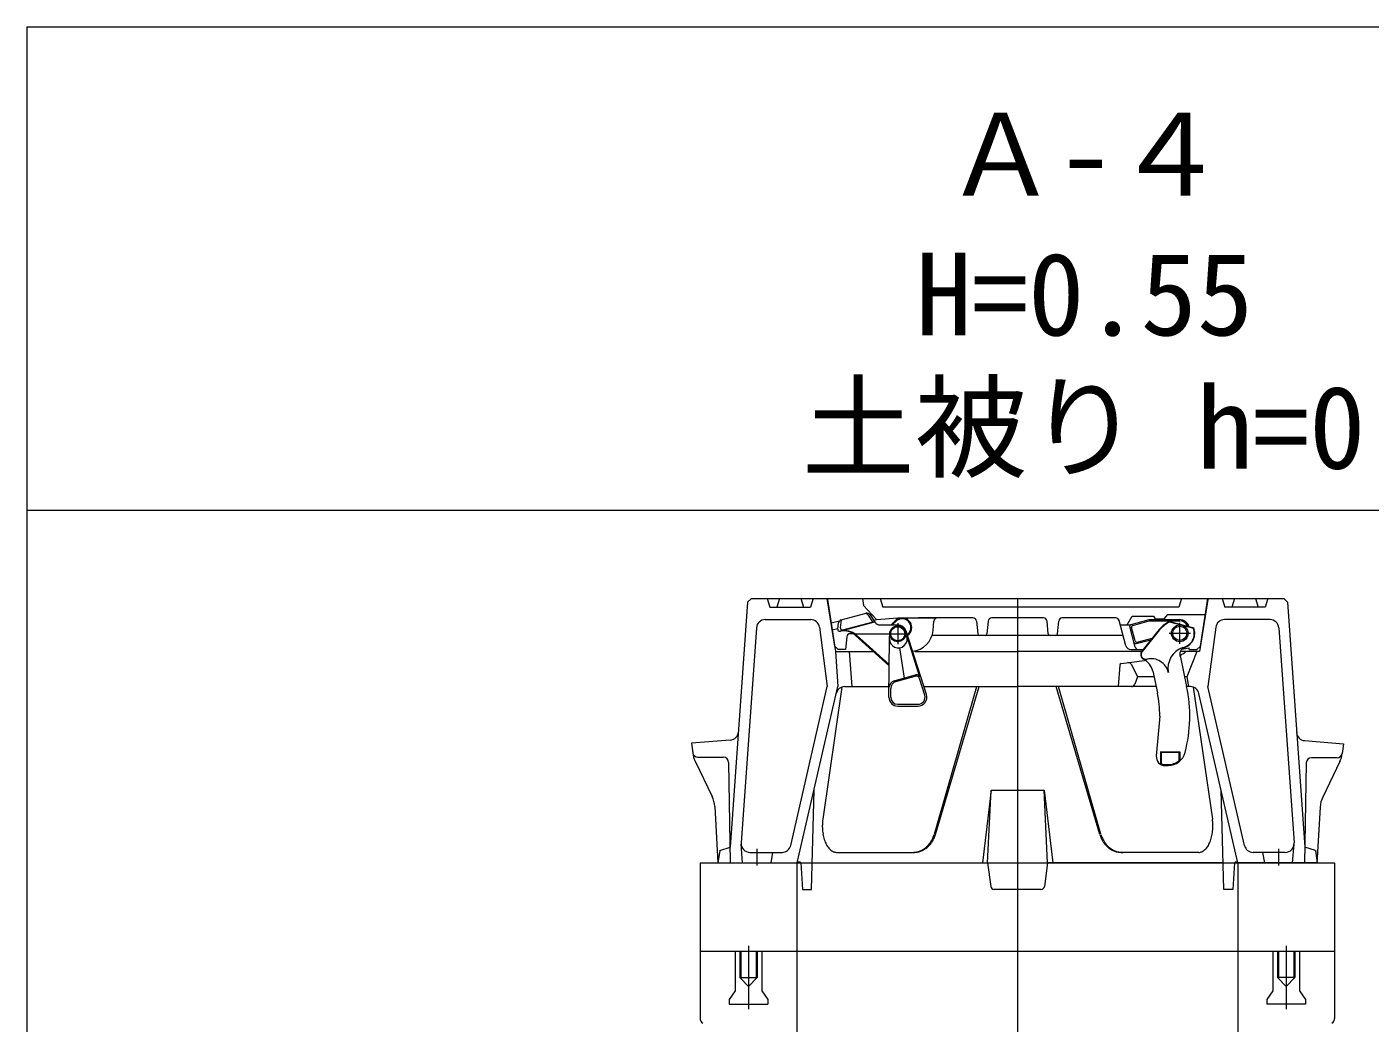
# Model space of a CAD drawing. Units: millimetres, scale not verified. Extents: x -6861 to 6861, y -3554 to 3095.
# Drawn here: x 1261 to 2023, y 2530 to 3095 of the extents above; entities that cross this region are included whole.
import ezdxf
from ezdxf.enums import TextEntityAlignment as Align

# ---------------------------------------------------------------- set-up
doc = ezdxf.new("R2010")
doc.units = ezdxf.units.MM
doc.header["$LTSCALE"] = 20
for name, color, linetype, lineweight in [('0-4_TEMP', 3, 'Continuous', 18), ('0-5_細線', 7, 'Continuous', 18), ('0-A_枠線', 6, 'Continuous', 18)]:
    doc.layers.add(name, color=color, linetype=linetype, lineweight=lineweight)
doc.layers.add('0-8_注釈', color=1, linetype='Continuous')
doc.styles.add('ＭＳ ゴシック', font='')
doc.styles.get('ＭＳ ゴシック').set_extended_font_data('MS Gothic')

msp = doc.modelspace()

# ---------------------------------------------------------------- linework, layer by layer
at = {"layer": '0-4_TEMP'}
for p, q in [((1260.93, 2820.78), (6860.93, 2820.78)), ((1822.95, 2770.78), (1822.95, 2605.78)), ((1674.95, 2628.7), (1674.95, 2619.25)), ((1970.95, 2628.7), (1970.95, 2619.25)), ((1699.95, 2620.78), (1706.35, 2620.78)), ((1805.95, 2620.78), (1839.95, 2620.78)), ((1822.8, 2620.78), (1822.8, 2457.78)), ((1939.55, 2620.78), (1945.95, 2620.78)), ((1670.3, 2573.78), (1670.3, 2537.78)), ((1975.3, 2573.78), (1975.3, 2537.78)), ((1822.8, 2548.51), (1822.8, 1575.37))]:
    msp.add_line(p, q, dxfattribs=at)
at = {"layer": '0-5_細線'}
for p, q in [((1669.81, 2768.78), (1659.95, 2629.78)), ((1669.81, 2768.78), (1671.95, 2770.78)), ((1671.95, 2770.78), (1973.95, 2770.78)), ((1680.95, 2770.78), (1682.45, 2765.78)), ((1687.95, 2770.78), (1686.45, 2765.78)), ((1699.95, 2770.78), (1701.45, 2765.78)), ((1706.95, 2770.78), (1705.45, 2765.78)), ((1714.45, 2770.78), (1715.05, 2770.18)), ((1719.23, 2743.78), (1714.95, 2770.78)), ((1715.05, 2770.18), (1719.7, 2740.78)), ((1734.95, 2770.78), (1735.45, 2766.78)), ((1735.45, 2766.78), (1742.95, 2758.78)), ((1744.95, 2770.78), (1746.45, 2765.78)), ((1915.95, 2770.78), (1914.45, 2765.78)), ((1930.86, 2770.18), (1926.2, 2740.78)), ((1926.68, 2743.78), (1930.95, 2770.78)), ((1931.45, 2770.78), (1930.86, 2770.18)), ((1938.95, 2770.78), (1940.45, 2765.78)), ((1945.95, 2770.78), (1944.45, 2765.78)), ((1957.95, 2770.78), (1959.45, 2765.78)), ((1964.95, 2770.78), (1963.45, 2765.78)), ((1976.09, 2768.78), (1973.95, 2770.78)), ((1976.09, 2768.78), (1985.95, 2629.78)), ((1679.77, 2758.78), (1705.57, 2758.78)), ((1682.45, 2765.78), (1705.45, 2765.78)), ((1722.5, 2754.07), (1723.12, 2758.67)), ((1722.84, 2758.59), (1737.06, 2762.4)), ((1738.23, 2761.3), (1740.72, 2757.52)), ((1738.92, 2761.95), (1739.79, 2762.15)), ((1739.25, 2761.57), (1742.18, 2757.12)), ((1741.34, 2758.4), (1742.95, 2758.78)), ((1742.95, 2758.78), (1754.95, 2759.78)), ((1914.45, 2765.78), (1746.45, 2765.78)), ((1754.95, 2759.78), (1775.8, 2759.78)), ((1797.64, 2759.78), (1766.62, 2759.78)), ((1837.64, 2759.78), (1808.26, 2759.78)), ((1878.59, 2759.78), (1848.26, 2759.78)), ((1887.34, 2756.04), (1897.57, 2758.78)), ((1897.57, 2758.78), (1914.95, 2758.78)), ((1899.95, 2760.78), (1900.95, 2759.28)), ((1900.95, 2759.28), (1905.95, 2759.28)), ((1907.95, 2761.78), (1905.95, 2759.28)), ((1907.95, 2761.78), (1929.53, 2761.78)), ((1966.13, 2758.78), (1940.34, 2758.78)), ((1963.45, 2765.78), (1940.45, 2765.78)), ((1674.79, 2754.13), (1666.13, 2632.13)), ((1710.52, 2754.43), (1714.95, 2720.78)), ((1717.15, 2756.92), (1721.88, 2758.02)), ((1717.77, 2752.96), (1720.94, 2753.69)), ((1720.88, 2753.29), (1721.37, 2756.93)), ((1722.01, 2752.16), (1741.94, 2757.5)), ((1722.06, 2752.17), (1722.49, 2752.25)), ((1723.75, 2752.97), (1741.74, 2757.79)), ((1744.69, 2755.78), (1754.95, 2755.78)), ((1750.2, 2747.73), (1750.46, 2751.12)), ((1753.56, 2758.17), (1751.17, 2755.78)), ((1751.88, 2755.78), (1753.92, 2757.81)), ((1754.95, 2756.78), (1754.95, 2744.78)), ((1771.21, 2716.3), (1759.71, 2752.3)), ((1774.99, 2752.64), (1775.45, 2757.95)), ((1799.63, 2757.98), (1800.36, 2750.68)), ((1806.27, 2757.98), (1805.54, 2750.68)), ((1840.36, 2750.68), (1839.63, 2757.98)), ((1845.54, 2750.68), (1846.27, 2757.98)), ((1884.36, 2744), (1880.53, 2758.29)), ((1881.2, 2755.78), (1886.89, 2755.78)), ((1889.73, 2743.26), (1886.64, 2754.81)), ((1889.56, 2746.78), (1887.55, 2754.28)), ((1888.26, 2755.5), (1897.67, 2758.03)), ((1902.54, 2752.29), (1893.45, 2740.9)), ((1902.74, 2752.13), (1893.64, 2740.74)), ((1897.67, 2758.03), (1914.95, 2758.03)), ((1908.95, 2751.03), (1920.95, 2751.03)), ((1909.15, 2757.76), (1909.18, 2757.49)), ((1909.15, 2757.76), (1922.89, 2754.08)), ((1909.18, 2757.49), (1922.7, 2753.87)), ((1914.95, 2745.03), (1914.95, 2757.03)), ((1922.7, 2753.87), (1922.89, 2754.08)), ((1935.38, 2754.43), (1930.95, 2720.78)), ((1971.12, 2754.13), (1979.77, 2632.13)), ((1719.23, 2743.78), (1721.23, 2741.78)), ((1719.23, 2743.78), (1721.23, 2741.78)), ((1719.23, 2743.78), (1721.23, 2741.78)), ((1719.23, 2743.78), (1721.23, 2741.78)), ((1725.99, 2748.99), (1725.23, 2741.78)), ((1729.6, 2750.78), (1727.92, 2750.78)), ((1749.95, 2732.78), (1730.99, 2749.85)), ((1731.47, 2750.78), (1749.63, 2750.78)), ((1750.09, 2733.32), (1731.56, 2750)), ((1748.95, 2750.78), (1760.95, 2750.78)), ((1749.95, 2714.81), (1750.2, 2747.73)), ((1767.57, 2726.18), (1760.04, 2749.74)), ((1760.4, 2750.15), (1760.99, 2750.74)), ((1760.57, 2749.62), (1761.34, 2750.39)), ((1882.81, 2749.78), (1774.41, 2749.78)), ((1890.25, 2745.18), (1898.53, 2747.4)), ((1890.79, 2746.07), (1899.31, 2748.36)), ((1924.68, 2741.78), (1926.68, 2743.78)), ((1719.7, 2740.78), (1720.95, 2720.78)), ((1719.7, 2740.78), (1740.82, 2740.78)), ((1725.23, 2741.78), (1721.23, 2741.78)), ((1727.45, 2740.78), (1728.95, 2720.78)), ((1758.76, 2725.59), (1756.15, 2742.85)), ((1764.64, 2740.78), (1822.95, 2740.78)), ((1893.12, 2740.78), (1822.95, 2740.78)), ((1881.75, 2733.88), (1894.94, 2735.65)), ((1887.25, 2741.78), (1893.98, 2741.78)), ((1915.3, 2737.56), (1918.85, 2720.87)), ((1926.2, 2740.78), (1915.6, 2740.78)), ((1916.06, 2741.99), (1920.25, 2742.78)), ((1924.7, 2740.78), (1918.95, 2726.28)), ((1920.36, 2741.78), (1920.25, 2742.78)), ((1920.36, 2741.78), (1924.68, 2741.78)), ((1880.89, 2732.97), (1879.95, 2720.78)), ((1887.58, 2733.27), (1890.95, 2726.28)), ((1899.62, 2729.55), (1902.22, 2717.33)), ((1694.22, 2630.66), (1714.95, 2720.78)), ((1697.95, 2620.78), (1720.95, 2720.78)), ((1723.28, 2720.5), (1712.45, 2645.69)), ((1724.93, 2720.78), (1749.79, 2720.78)), ((1752.91, 2724.07), (1765.12, 2727.5)), ((1753.87, 2723.63), (1764.82, 2726.7)), ((1770.26, 2715.99), (1767.26, 2725.38)), ((1770.02, 2720.78), (1822.95, 2720.78)), ((1775.72, 2637.09), (1799.82, 2720.78)), ((1776.37, 2636.98), (1801.1, 2720.78)), ((1901.12, 2720.78), (1822.95, 2720.78)), ((1869.53, 2636.98), (1844.8, 2720.78)), ((1870.18, 2637.09), (1846.09, 2720.78)), ((1872.33, 2720.78), (1867.91, 2720.78)), ((1890.95, 2726.28), (1889.43, 2722.09)), ((1900.29, 2726.28), (1890.95, 2726.28)), ((1918.95, 2726.28), (1917.94, 2726.28)), ((1918.95, 2726.28), (1919.95, 2720.78)), ((1920.97, 2720.78), (1919.04, 2720.78)), ((1922.62, 2720.5), (1933.45, 2645.69)), ((1951.68, 2630.66), (1930.95, 2720.78)), ((1750.95, 2714.78), (1750.95, 2719.78)), ((1947.95, 2620.78), (1925.84, 2716.9)), ((1754.95, 2710.78), (1766.45, 2710.78)), ((1754.95, 2709.78), (1766.45, 2709.78)), ((1903.62, 2704.03), (1901.64, 2681.46)), ((1659.97, 2690.45), (1637.95, 2688.78)), ((1637.95, 2688.78), (1638.65, 2683.2)), ((1904.45, 2683.53), (1903.95, 2683.76)), ((1903.95, 2683.76), (1914.95, 2683.76)), ((1903.95, 2683.76), (1903.95, 2676.8)), ((1904.45, 2683.53), (1914.45, 2683.53)), ((1904.45, 2683.53), (1904.45, 2677.08)), ((1914.45, 2683.53), (1914.95, 2683.76)), ((1914.45, 2683.53), (1914.45, 2678.79)), ((1914.95, 2683.76), (1914.95, 2678.56)), ((1640.01, 2678.57), (1649.67, 2658.45)), ((1641.6, 2680.78), (1656, 2680.78)), ((1659, 2677.83), (1659.95, 2620.78)), ((1903.95, 2676.8), (1904.45, 2677.08)), ((1906.62, 2676.53), (1908.3, 2676.53)), ((1906.62, 2676.03), (1908.3, 2676.03)), ((1914.45, 2678.79), (1914.95, 2678.56)), ((1986.73, 2677.52), (1985.67, 2620.47)), ((2004.13, 2680.44), (1989.73, 2680.46)), ((2005.72, 2678.23), (1996.02, 2658.13)), ((1705.95, 2605.78), (1707.45, 2662.08)), ((1807.95, 2662.08), (1837.95, 2662.08)), ((1837.95, 2662.08), (1842.95, 2620.78)), ((1839.95, 2620.78), (1837.95, 2662.08)), ((1939.95, 2605.78), (1938.45, 2662.08)), ((1651.12, 2652.82), (1652.95, 2620.78)), ((1994.56, 2652.49), (1992.67, 2620.46)), ((1653.95, 2627.78), (1659.95, 2629.78)), ((1666.95, 2620.78), (1666.14, 2631.39)), ((1978.95, 2620.78), (1979.77, 2631.39)), ((1991.95, 2627.78), (1985.95, 2629.78)), ((1671.12, 2626.78), (1689.35, 2626.78)), ((1683.95, 2626.78), (1682.95, 2620.78)), ((1720.22, 2626.78), (1763.93, 2626.78)), ((1925.69, 2626.78), (1881.97, 2626.78)), ((1974.78, 2626.78), (1956.55, 2626.78)), ((1961.95, 2626.78), (1962.95, 2620.78)), ((1991.95, 2627.78), (1992.95, 2620.78)), ((1642.8, 2620.78), (2002.8, 2620.78)), ((1642.8, 2620.78), (1642.8, 2570.78)), ((1697.8, 2620.78), (1697.8, 2570.78)), ((1697.95, 2620.78), (1699.95, 2620.78)), ((1699.95, 2620.78), (1700.95, 2605.78)), ((1706.35, 2620.78), (1805.95, 2620.78)), ((1805.95, 2620.78), (1807.72, 2607.51)), ((1839.95, 2620.78), (1838.18, 2607.51)), ((1939.55, 2620.78), (1839.95, 2620.78)), ((1945.95, 2620.78), (1944.95, 2605.78)), ((1947.95, 2620.78), (1945.95, 2620.78)), ((1947.8, 2620.78), (1947.8, 2570.78)), ((1992.95, 2620.78), (1947.95, 2620.78)), ((2002.8, 2620.78), (2002.8, 2570.78)), ((1700.95, 2605.78), (1705.95, 2605.78)), ((1836.2, 2605.78), (1809.39, 2605.78)), ((1944.95, 2605.78), (1939.95, 2605.78)), ((1642.8, 2570.78), (1642.8, 2532.57)), ((1642.8, 2570.78), (2002.8, 2570.78)), ((1662.8, 2570.78), (1662.8, 2548.28)), ((1665.9, 2570.78), (1665.9, 2555.18)), ((1674.7, 2570.78), (1674.7, 2555.18)), ((1675.3, 2570.78), (1675.3, 2555.78)), ((1677.8, 2570.78), (1677.8, 2548.28)), ((1697.8, 2570.78), (1697.8, 2420.78)), ((1947.8, 2570.78), (1947.8, 2420.78)), ((1967.8, 2570.78), (1967.8, 2548.28)), ((1970.3, 2570.78), (1970.3, 2555.78)), ((1970.9, 2570.78), (1970.9, 2555.18)), ((1979.7, 2570.78), (1979.7, 2555.18)), ((1980.3, 2570.78), (1980.3, 2555.78)), ((1982.8, 2570.78), (1982.8, 2548.28)), ((2002.8, 2570.78), (2002.8, 2532.57)), ((1665.3, 2555.78), (1670.3, 2550.78)), ((1675.3, 2555.78), (1670.3, 2550.78)), ((1970.3, 2555.78), (1975.3, 2550.78)), ((1980.3, 2555.78), (1970.3, 2555.78)), ((1980.3, 2555.78), (1975.3, 2550.78)), ((1662.8, 2548.28), (1659.3, 2543.28)), ((1677.8, 2548.28), (1681.3, 2543.28)), ((1659.3, 2543.28), (1659.3, 2540.78)), ((1659.3, 2540.78), (1681.3, 2540.78)), ((1681.3, 2543.28), (1681.3, 2540.78)), ((1986.3, 2540.78), (1964.3, 2540.78))]:
    msp.add_line(p, q, dxfattribs=at)
for points in [[(1885.06, 2755.78), (1887.95, 2760.78), (1899.95, 2760.78)], [(1985.78, 2690.14), (2007.8, 2688.43), (2007.09, 2682.86)], [(1805.95, 2620.78), (1807.95, 2662.08), (1802.95, 2620.78)], [(1653.95, 2627.78), (1652.95, 2620.78), (1697.95, 2620.78)], [(1665.3, 2570.78), (1665.3, 2555.78), (1675.3, 2555.78)], [(1967.8, 2548.28), (1964.3, 2543.28), (1964.3, 2540.78)], [(1982.8, 2548.28), (1986.3, 2543.28), (1986.3, 2540.78)]]:
    msp.add_lwpolyline(points, dxfattribs=at)
for centre, radius in [((1754.95, 2750.78), 4.5), ((1754.95, 2750.78), 4), ((1914.95, 2751.03), 4.75), ((1914.95, 2751.03), 4)]:
    msp.add_circle(centre, radius, dxfattribs=at)
for centre, radius, start, end in [((1679.77, 2753.78), 5, 90, 175.943), ((1705.57, 2753.78), 5, 7.496, 90), ((1723.35, 2756.66), 2, 105, 172.38), ((1736.56, 2760.2), 2, 33.435, 105), ((1737.58, 2760.47), 2, 33.435, 105), ((1757.45, 2754.28), 5.5, 315, 135), ((1757.45, 2754.28), 5, 315, 135), ((1777.45, 2757.78), 2, 90, 175), ((1797.64, 2757.78), 2, 5.711, 90), ((1808.26, 2757.78), 2, 90, 174.289), ((1837.64, 2757.78), 2, 5.711, 90), ((1848.26, 2757.78), 2, 90, 174.289), ((1878.59, 2757.78), 2, 15, 90), ((1914.95, 2753.28), 5.5, 18.873, 90), ((1940.34, 2753.78), 5, 90, 172.504), ((1966.13, 2753.78), 5, 4.057, 90), ((1721.88, 2753.16), 1, 172.38, 285), ((1724.87, 2742.57), 10, 48.003, 105), ((1723.49, 2753.94), 1, 172.38, 285), ((1724.3, 2742.42), 10, 48.003, 100.392), ((1731.47, 2753.78), 3, 239.518, 270), ((1744.69, 2758.78), 3, 213.435, 270), ((1754.95, 2750.78), 5, 17.716, 90), ((1762.04, 2753.78), 13, 275.889, 355), ((1887.6, 2755.07), 1, 105, 195), ((1888.52, 2754.54), 1, 104.999, 195), ((1918.95, 2739.19), 21, 117.828, 141.396), ((1918.95, 2739.19), 20.75, 118.098, 141.396), ((1914.95, 2753.28), 4.75, 25.614, 90), ((1914.95, 2751.03), 8.25, 282.029, 20.153), ((1914.95, 2751.03), 8.5, 289.465, 21.032), ((1727.98, 2748.78), 2, 90, 173.991), ((1755.3, 2747.87), 5.09, 179.563, 17.716), ((1801.36, 2750.78), 1, 185.711, 270.001), ((1804.55, 2750.78), 1, 270, 354.289), ((1841.36, 2750.78), 1, 185.711, 270), ((1844.55, 2750.78), 1, 269.999, 354.289), ((1887.25, 2744.78), 3, 195, 270), ((1889.99, 2746.14), 1, 194.999, 285), ((1890.53, 2747.04), 1, 194.999, 285), ((1891.66, 2743.78), 2, 195, 270), ((1895.79, 2739.03), 3, 141.396, 242.755), ((1895.79, 2739.03), 2.75, 141.396, 283.399), ((1889.84, 2727.47), 10, 12, 62.755), ((1898.71, 2726.62), 10, 13.096, 103.289), ((1920.75, 2731.14), 12.5, 109.028, 190.412), ((1918.95, 2739.19), 4, 106.971, 204), ((1911.49, 2747.95), 10, 292.623, 314.134), ((1881.89, 2732.89), 1, 97.625, 175.601), ((1885.78, 2732.4), 2, 25.722, 97.625), ((1724.93, 2715.78), 5, 90, 167.047), ((1753.99, 2720.22), 4, 105.689, 179.563), ((1754.95, 2719.78), 4, 105.689, 180), ((1765.36, 2724.78), 2, 17.716, 105.689), ((1765.66, 2725.58), 2, 17.716, 105.689), ((1887.55, 2722.78), 2, 270, 340.017), ((1839.62, 2704.03), 81, 345.314, 12), ((1920.97, 2715.78), 5, 12.953, 90), ((1754.95, 2714.78), 5, 179.204, 270), ((1754.95, 2714.78), 4, 180, 270), ((1766.45, 2714.78), 5, 270, 17.716), ((1766.45, 2714.78), 4, 270, 17.716), ((1839.62, 2704.03), 64, 0, 12), ((1659.6, 2695.44), 5, 274.344, 355.943), ((1986.17, 2695.13), 5, 183.949, 265.548), ((1641.6, 2683.78), 3, 187.125, 270), ((1653.53, 2685.06), 15, 187.125, 205.641), ((1908.3, 2686.03), 10, 270, 345.314), ((2004.14, 2683.44), 3, 269.893, 352.768), ((1992.21, 2684.75), 15, 334.252, 352.768), ((1656, 2677.78), 3, 0.955, 90), ((1906.62, 2681.03), 5, 175, 270), ((1906.62, 2681.03), 4.5, 241.158, 270), ((1908.3, 2686.03), 9.5, 270, 310.388), ((1989.73, 2677.46), 3, 89.893, 178.938), ((1636.15, 2651.96), 15, 3.27, 25.641), ((2009.53, 2651.61), 15, 154.251, 176.622), ((1727.02, 2643.2), 14.77, 170.31074, 176.88008), ((1918.89, 2643.2), 14.77, 3.11892, 9.68825), ((1727.16, 2641.62), 15, 177.42047, 183.98981), ((1727.13, 2642.41), 14.95, 173.89277, 180.46211), ((1727.1, 2640.82), 14.9, 180.96172, 187.53106), ((1726.94, 2640.04), 14.66, 184.58302, 191.15236), ((1726.7, 2639.28), 14.3, 188.35914, 194.92847), ((1761.5, 2641.11), 14.78, 339.32468, 343.78471), ((1762.18, 2641.11), 14.78, 339.32468, 343.78471), ((1883.72, 2641.11), 14.78, 196.2168, 200.67683), ((1884.4, 2641.11), 14.78, 196.21538, 200.67541), ((1919.2, 2639.28), 14.3, 345.0715, 351.64084), ((1918.96, 2640.04), 14.66, 348.84661, 355.41595), ((1918.81, 2640.82), 14.9, 352.46994, 359.03928), ((1918.77, 2642.41), 14.95, 359.5389, 6.10824), ((1918.74, 2641.62), 15, 356.00919, 2.57852), ((1671.12, 2631.78), 5, 175.943, 270), ((1689.35, 2631.78), 5, 270, 347.047), ((1726.37, 2638.56), 13.81, 192.36873, 198.93806), ((1725.96, 2637.88), 13.21, 196.70895, 203.27829), ((1725.48, 2637.24), 12.52, 201.49676, 208.0661), ((1724.93, 2636.67), 11.76, 206.87362, 213.44296), ((1724.31, 2636.17), 10.97, 213.01027, 219.57961), ((1723.64, 2635.73), 10.18, 220.10416, 226.6735), ((1762.35, 2640.14), 13.59, 300.11715, 304.57718), ((1763.02, 2640.14), 13.59, 300.11802, 304.57805), ((1762.22, 2640.21), 13.72, 304.82668, 309.2867), ((1762.9, 2640.21), 13.72, 304.82668, 309.2867), ((1762.1, 2640.3), 13.86, 309.44394, 313.90396), ((1762.78, 2640.3), 13.86, 309.44394, 313.90396), ((1761.99, 2640.39), 14.01, 313.96603, 318.42606), ((1762.67, 2640.39), 14.01, 313.96603, 318.42606), ((1761.89, 2640.49), 14.15, 318.39462, 322.85465), ((1762.57, 2640.49), 14.15, 318.39462, 322.85465), ((1761.79, 2640.6), 14.3, 322.73468, 327.19471), ((1761.7, 2640.72), 14.43, 326.98817, 331.44819), ((1762.47, 2640.6), 14.3, 322.73341, 327.19344), ((1761.63, 2640.84), 14.56, 331.16694, 335.62697), ((1762.38, 2640.72), 14.43, 326.98948, 331.44951), ((1761.56, 2640.97), 14.67, 335.27597, 339.736), ((1762.31, 2640.84), 14.56, 331.16694, 335.62697), ((1762.24, 2640.97), 14.67, 335.27597, 339.736), ((1883.66, 2640.97), 14.67, 200.26406, 204.72408), ((1883.6, 2640.84), 14.56, 204.3731, 208.83313), ((1884.34, 2640.97), 14.67, 200.26406, 204.72408), ((1883.52, 2640.72), 14.43, 208.55057, 213.0106), ((1884.28, 2640.84), 14.56, 204.3731, 208.83313), ((1883.43, 2640.6), 14.3, 212.80665, 217.26668), ((1884.2, 2640.72), 14.43, 208.55057, 213.0106), ((1883.34, 2640.49), 14.15, 217.14434, 221.60437), ((1884.11, 2640.6), 14.3, 212.80665, 217.26668), ((1884.02, 2640.49), 14.15, 217.14555, 221.60557), ((1883.23, 2640.39), 14.01, 221.57518, 226.03521), ((1883.91, 2640.39), 14.01, 221.57405, 226.03407), ((1883.12, 2640.3), 13.86, 226.09615, 230.55618), ((1883.8, 2640.3), 13.86, 226.09615, 230.55618), ((1883, 2640.21), 13.72, 230.71233, 235.17235), ((1883.68, 2640.21), 13.72, 230.7133, 235.17332), ((1882.88, 2640.14), 13.59, 235.42309, 239.88312), ((1883.56, 2640.14), 13.59, 235.42222, 239.88225), ((1922.26, 2635.73), 10.18, 313.32533, 319.89467), ((1921.59, 2636.17), 10.97, 320.42039, 326.98973), ((1920.98, 2636.67), 11.76, 326.55807, 333.12741), ((1920.42, 2637.24), 12.52, 331.93385, 338.50319), ((1919.94, 2637.88), 13.21, 336.7206, 343.28994), ((1919.53, 2638.56), 13.81, 341.06298, 347.63232), ((1956.55, 2631.78), 5, 192.953, 270), ((1974.78, 2631.78), 5, 270, 4.057), ((1698.95, 2620.03), 1.25, 36.87, 143.13), ((1722.93, 2635.38), 9.44, 228.3576, 234.92694), ((1722.18, 2635.11), 8.8, 237.91499, 244.48433), ((1721.41, 2634.93), 8.33, 248.76546, 255.3348), ((1720.62, 2634.84), 8.07, 260.60549, 267.17483), ((1763.18, 2639.9), 13.13, 270.31854, 274.77857), ((1763.86, 2639.9), 13.13, 270.31854, 274.77857), ((1763.04, 2639.91), 13.15, 275.40614, 279.86617), ((1763.71, 2639.91), 13.15, 275.40614, 279.86617), ((1762.89, 2639.94), 13.2, 280.46637, 284.9264), ((1763.57, 2639.94), 13.2, 280.466, 284.92603), ((1762.75, 2639.97), 13.27, 285.48095, 289.94098), ((1763.43, 2639.97), 13.27, 285.48146, 289.94149), ((1762.61, 2640.02), 13.36, 290.43589, 294.89592), ((1763.29, 2640.02), 13.36, 290.43589, 294.89592), ((1762.48, 2640.07), 13.47, 295.31835, 299.77837), ((1763.15, 2640.07), 13.47, 295.31759, 299.77762), ((1882.75, 2640.07), 13.47, 240.22163, 244.68165), ((1883.43, 2640.07), 13.47, 240.22238, 244.68241), ((1882.61, 2640.02), 13.36, 245.10423, 249.56426), ((1883.29, 2640.02), 13.36, 245.10423, 249.56426), ((1882.47, 2639.97), 13.27, 250.05918, 254.51921), ((1883.15, 2639.97), 13.27, 250.05867, 254.5187), ((1882.33, 2639.94), 13.2, 255.0736, 259.53363), ((1883.01, 2639.94), 13.2, 255.07397, 259.534), ((1882.19, 2639.91), 13.15, 260.13383, 264.59386), ((1882.87, 2639.91), 13.15, 260.13361, 264.59364), ((1882.04, 2639.9), 13.13, 265.22143, 269.68146), ((1882.72, 2639.9), 13.13, 265.2215, 269.68153), ((1925.29, 2634.84), 8.08, 272.82479, 279.39413), ((1924.5, 2634.93), 8.33, 284.66593, 291.23527), ((1923.72, 2635.11), 8.8, 295.51485, 302.08419), ((1922.97, 2635.38), 9.44, 305.07392, 311.64326), ((1946.95, 2620.03), 1.25, 36.87, 143.13), ((1809.7, 2607.78), 2, 187.595, 270), ((1836.2, 2607.78), 2, 270, 352.405), ((1645.8, 2532.57), 3, 180, 240.968), ((1999.8, 2532.57), 3, 299.032, 0)]:
    msp.add_arc(centre, radius, start, end, dxfattribs=at)
at = {"layer": '0-A_枠線'}
for q in [(6860.93, 3094.96), (1260.93, -705.04)]:
    msp.add_line((1260.93, 3094.96), q, dxfattribs=at)

# ---------------------------------------------------------------- texts
at = {"layer": '0-8_注釈', "style": 'ＭＳ ゴシック'}
for s, p in [('Ａ-４', (1781.67, 2985.13)), ('H=0.55', (1765.08, 2905.89)), ('土被り h=0.80', (1700.58, 2830.34))]:
    msp.add_text(s, height=46.92, dxfattribs=at).set_placement(p, align=Align.BOTTOM_LEFT)

doc.saveas('drawing.dxf')
